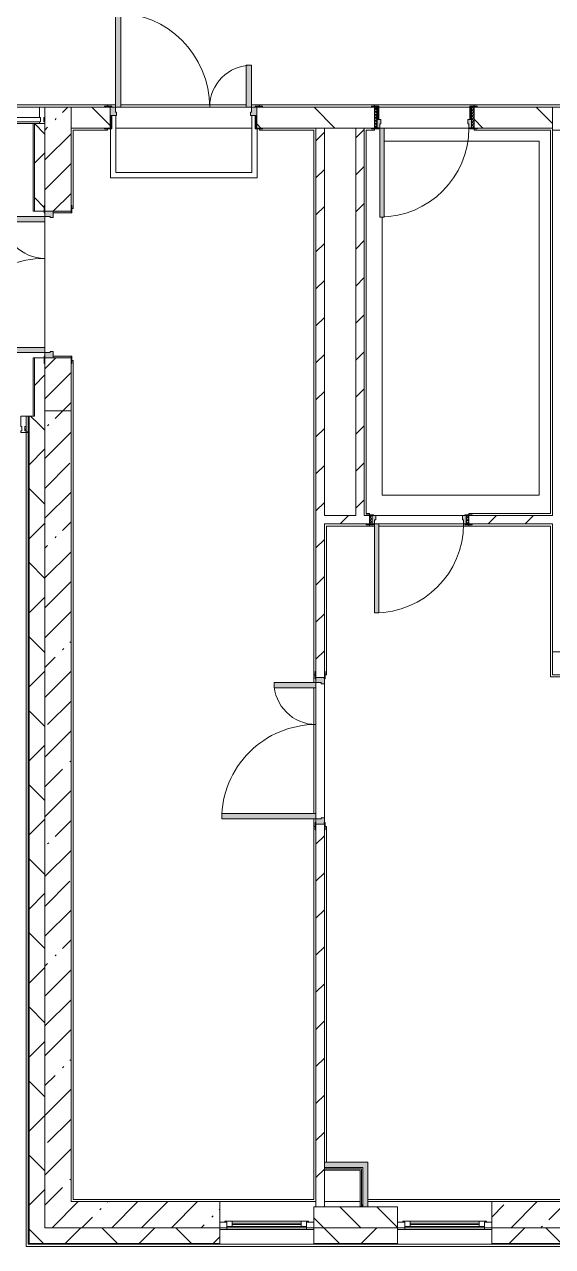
# Model space of a CAD drawing. Header units: millimetres. Extents: x -4185 to 186529, y -8553 to 29097.
# Drawn here: x 148684 to 153729, y -280 to 11389 of the extents above; entities that cross this region are included whole.
import ezdxf

# ---------------------------------------------------------------- set-up
doc = ezdxf.new("R2010")
doc.units = ezdxf.units.MM
for name, color, linetype, lineweight in [('A-DETL-1', 7, 'Continuous', 5), ('A-GLAZ-2', 7, 'Continuous', 5), ('A-GLAZ-CURT-2', 7, 'Continuous', 5), ('A-GLAZ-CWMG-2', 7, 'Continuous', 5), ('A-WALL', 7, 'Continuous', 9), ('A-WALL-2', 7, 'Continuous', 5), ('I-WALL-3', 7, 'Continuous', 5), ('S-COLS-2', 7, 'Continuous', 5)]:
    doc.layers.add(name, color=color, linetype=linetype, lineweight=lineweight)
for name, color, linetype, lineweight, true_color in [('A-DOOR-3', 7, 'Continuous', 5, 0xaaaaaa), ('A-DOOR-4', 7, 'Continuous', 5, 0xe2e2e2), ('A-DOOR-FRAM-2', 7, 'Continuous', 5, 0xe2e2e2), ('A-DOOR-FRAM-3', 7, 'Continuous', 5, 0xaaaaaa), ('A-FLOR-1', 7, 'Continuous', 5, 0xaaaaaa), ('I-WALL-2', 7, 'Continuous', 9, 0xe7e7e7)]:
    doc.layers.add(name, color=color, linetype=linetype, lineweight=lineweight, true_color=true_color)
pattern_1 = [(45, (59518.68, 0), (-176.7767, 176.7767), [])]
pattern_2 = [(45, (59518.7, 0), (-353.5534, 353.5534), []), (135, (59518.7, 0), (-353.5534, -353.5534), [])]
pattern_3 = [(45, (59518.7, 0), (-285.1231, 285.1231), []), (45, (59803.8, 0), (-285.1231, 285.1231), [504.031, -100.806, 16.764, -84.042])]
pattern_4 = [(45, (59518.7, 0), (-530.33, 530.33), []), (135, (59518.7, 0), (-530.33, -530.33), [])]

# ---------------------------------------------------------------- blocks, each defined once
blk = doc.blocks.new('110_Дверь_СКБ_1Ст_Внутренняя1 - Д-8 950x2100h_охрана-31784688-1_10_1_птичка')
at = {"layer": 'A-DOOR-3'}
h = blk.add_hatch(dxfattribs=at)
h.set_pattern_fill('FP_112', color=256, style=0, pattern_type=2)
h.set_pattern_definition([(135, (1826.41, 164.685), (-14.14214, -14.14214), []), (225, (1826.41, 164.685), (14.14214, -14.14214), [])])
h.paths.add_polyline_path([(487.5, 100), (462.5, 100), (462.5, -100), (487.5, -100)])
at = {"layer": 'A-DOOR-4'}
h = blk.add_hatch(color=256, dxfattribs=at)
h.paths.add_polyline_path([(-437.5, 100), (-437.5, 20), (-402.5, 20), (-402.5, 60), (-412.5, 60), (-412.5, 100), (-422.5, 100)])
h.paths.add_polyline_path([(462.5, 100), (437.5, 100), (437.5, 60), (427.5, 60), (427.5, 20), (462.5, 20)])
at = {"layer": 'A-DOOR-FRAM-2'}
for points in [[(397.5, 950), (397.5, 100), (437.5, 100), (437.5, 950)], [(-442.5, 108), (-492.5, 108), (-492.5, 100), (-422.5, 100), (-422.5, 108), (-437.5, 108)], [(-437.5, 20), (-437.5, -100), (-422.5, -100), (-422.5, 20)], [(467.5, 108), (447.5, 108), (447.5, 100), (517.5, 100), (517.5, 108), (487.5, 108)], [(447.5, 20), (447.5, -100), (462.5, -100), (462.5, 20)], [(-462.5, -100), (-492.5, -100), (-492.5, -108), (-422.5, -108), (-422.5, -100), (-437.5, -100)], [(487.5, -100), (447.5, -100), (447.5, -108), (517.5, -108), (517.5, -100)]]:
    blk.add_hatch(color=256, dxfattribs=at).paths.add_polyline_path(points)
at = {"layer": 'A-DOOR-FRAM-3'}
h = blk.add_hatch(dxfattribs=at)
h.set_pattern_fill('FP_113', color=256, style=0, pattern_type=2)
h.set_pattern_definition([(45, (-296.384, 164.685), (-14.1421, 14.1421), []), (135, (-296.384, 164.685), (-14.1421, -14.1421), [])])
h.paths.add_polyline_path([(-458.5, 100), (-462.5, 100), (-462.5, -100), (-437.5, -100), (-437.5, 100)])
at = {"layer": 'A-DOOR-3'}
for p, q in [((437.5, 950), (397.5, 950)), ((397.5, 950), (397.5, 100)), ((437.5, 100), (437.5, 950)), ((397.5, 100), (437.5, 100))]:
    blk.add_line(p, q, dxfattribs=at)
blk.add_arc((437.5, 100), 850, 90, 180, dxfattribs=at)
at = {"layer": 'A-DOOR-FRAM-3'}
for p, q in [((-422.5, 108), (-492.5, 108)), ((-492.5, 108), (-492.5, 100)), ((-492.5, 100), (-422.5, 100)), ((-437.5, 100), (-462.5, 100)), ((-462.5, 100), (-462.5, -100)), ((-412.5, 100), (-437.5, 100)), ((-437.5, 100), (-437.5, 20)), ((-437.5, -100), (-437.5, 100)), ((-422.5, 100), (-437.5, 100)), ((-437.5, 100), (-437.5, 99)), ((-437.5, 99), (-422.5, 99)), ((-437.5, 20), (-402.5, 20)), ((-422.5, 20), (-437.5, 20)), ((-437.5, 20), (-437.5, -100)), ((-422.5, 100), (-422.5, 108)), ((-422.5, 99), (-422.5, 100)), ((-422.5, -100), (-422.5, 20)), ((-412.5, 60), (-412.5, 100)), ((-402.5, 60), (-412.5, 60)), ((-402.5, 20), (-402.5, 60)), ((437.5, 60), (427.5, 60)), ((427.5, 60), (427.5, 20)), ((427.5, 20), (462.5, 20)), ((437.5, 100), (437.5, 60)), ((462.5, 100), (437.5, 100)), ((517.5, 108), (447.5, 108)), ((447.5, 108), (447.5, 100)), ((462.5, 100), (447.5, 100)), ((447.5, 100), (447.5, 99)), ((447.5, 100), (517.5, 100)), ((447.5, 99), (462.5, 99)), ((462.5, 20), (447.5, 20)), ((447.5, 20), (447.5, -100)), ((462.5, 20), (462.5, 100)), ((487.5, 100), (462.5, 100)), ((462.5, 100), (462.5, -100)), ((462.5, 99), (462.5, 100)), ((462.5, -100), (462.5, 20)), ((487.5, -100), (487.5, 100)), ((517.5, 100), (517.5, 108)), ((-422.5, -100), (-492.5, -100)), ((-492.5, -100), (-492.5, -108)), ((-492.5, -108), (-422.5, -108)), ((-462.5, -100), (-437.5, -100)), ((-437.5, -100), (-422.5, -100)), ((-422.5, -108), (-422.5, -100)), ((447.5, -100), (462.5, -100)), ((517.5, -100), (447.5, -100)), ((447.5, -100), (447.5, -108)), ((447.5, -108), (517.5, -108)), ((462.5, -100), (487.5, -100)), ((517.5, -108), (517.5, -100))]:
    blk.add_line(p, q, dxfattribs=at)
blk = doc.blocks.new('110_Дверь_СКБ_1Ст_Внутренняя1 - Д-8 950x2100h_охрана-32224770-1_10_1_птичка')
at = {"layer": 'A-DOOR-3'}
h = blk.add_hatch(dxfattribs=at)
h.set_pattern_fill('FP_114', color=256, style=0, pattern_type=2)
h.set_pattern_definition([(135, (1826.41, 104.685), (-14.14214, -14.14214), []), (225, (1826.41, 104.685), (14.14214, -14.14214), [])])
h.paths.add_polyline_path([(487, 40), (462, 40), (462, -40), (487, -40), (487, 40)])
at = {"layer": 'A-DOOR-4'}
h = blk.add_hatch(color=256, dxfattribs=at)
h.paths.add_polyline_path([(437, 40), (437, 0), (427, 0), (427, -40), (462, -40), (462, 40)])
h.paths.add_polyline_path([(-438, 40), (-438, -40), (-403, -40), (-403, 0), (-413, 0), (-413, 40), (-423, 40)])
at = {"layer": 'A-DOOR-FRAM-2'}
for points in [[(437, 890), (397, 890), (397, 40), (437, 40), (437, 550)], [(-423, 48), (-493, 48), (-493, 40), (-423, 44)], [(462, 48), (447, 48), (447, 40), (517, 40), (517, 48), (467, 48)], [(-463, -40), (-493, -40), (-493, -48), (-423, -48), (-423, -40), (-438, -40)], [(462, -40), (447, -40), (447, -48), (517, -48), (517, -40), (487, -40)]]:
    blk.add_hatch(color=256, dxfattribs=at).paths.add_polyline_path(points)
at = {"layer": 'A-DOOR-FRAM-3'}
h = blk.add_hatch(dxfattribs=at)
h.set_pattern_fill('FP_115', color=256, style=0, pattern_type=2)
h.set_pattern_definition([(45, (-296.384, 104.685), (-14.1421, 14.1421), []), (135, (-296.384, 104.685), (-14.1421, -14.1421), [])])
h.paths.add_polyline_path([(-463, 40), (-463, -40), (-438, -40), (-438, 40)])
at = {"layer": 'A-DOOR-3'}
for p, q in [((437, 890), (397, 890)), ((397, 890), (397, 40)), ((437, 40), (437, 890)), ((397, 40), (437, 40))]:
    blk.add_line(p, q, dxfattribs=at)
blk.add_arc((437, 40), 850, 90, 180, dxfattribs=at)
at = {"layer": 'A-DOOR-FRAM-3'}
for p, q in [((-423, 48), (-493, 48)), ((-493, 48), (-493, 40)), ((-493, 40), (-423, 40)), ((-438, 40), (-463, 40)), ((-463, 40), (-463, -40)), ((-413, 40), (-438, 40)), ((-438, 40), (-438, -40)), ((-438, -40), (-438, 40)), ((-423, 40), (-438, 40)), ((-438, 40), (-438, 39)), ((-438, 39), (-423, 39)), ((-423, 40), (-423, 48)), ((-423, 39), (-423, 40)), ((-413, 0), (-413, 40)), ((-403, 0), (-413, 0)), ((-403, -40), (-403, 0)), ((437, 0), (427, 0)), ((427, 0), (427, -40)), ((437, 40), (437, 0)), ((462, 40), (437, 40)), ((517, 48), (447, 48)), ((447, 48), (447, 40)), ((462, 40), (447, 40)), ((447, 40), (447, 39)), ((447, 40), (517, 40)), ((447, 39), (462, 39)), ((462, -40), (462, 40)), ((487, 40), (462, 40)), ((462, 40), (462, -40)), ((462, 39), (462, 40)), ((487, -40), (487, 40)), ((517, 40), (517, 48)), ((-423, -40), (-493, -40)), ((-493, -40), (-493, -48)), ((-493, -48), (-423, -48)), ((-463, -40), (-438, -40)), ((-423, -39), (-438, -39)), ((-438, -39), (-438, -40)), ((-438, -40), (-403, -40)), ((-438, -40), (-423, -40)), ((-423, -40), (-423, -39)), ((-423, -48), (-423, -40)), ((427, -40), (462, -40)), ((462, -39), (447, -39)), ((447, -39), (447, -40)), ((447, -40), (462, -40)), ((517, -40), (447, -40)), ((447, -40), (447, -48)), ((447, -48), (517, -48)), ((462, -40), (462, -39)), ((462, -40), (487, -40)), ((517, -48), (517, -40))]:
    blk.add_line(p, q, dxfattribs=at)
blk = doc.blocks.new('110_Дверь_СКБ_2Ст - Д-5_п_ Из игровой в коридор-32215844-1_10_1_птичка')
at = {"layer": 'A-DOOR-4'}
for points in [[(-638, 940), (-638, 40), (-588, 40), (-588, 940)], [(612, 58), (612, 40), (662, 43), (662, 440), (612, 440), (612, 60)]]:
    blk.add_hatch(color=256, dxfattribs=at).paths.add_polyline_path(points)
h = blk.add_hatch(color=256, dxfattribs=at)
h.paths.add_polyline_path([(-688, 40), (-688, -40), (-628, -40), (-628, -10), (-638, -10), (-638, 40)])
h.paths.add_polyline_path([(652, -40), (712, -40), (712, 40), (662, 40), (662, -10), (652, -10), (652, -26)])
at = {"layer": 'A-DOOR-FRAM-2'}
for points in [[(-742, 40), (-672, 40), (-672, 48), (-742, 48)], [(698, 48), (698, 40), (768, 40), (768, 48), (712, 48)], [(-742, -48), (-672, -48), (-672, -40), (-742, -40)], [(698, -48), (698, -48), (768, -48), (768, -40), (698, -40)]]:
    blk.add_hatch(color=256, dxfattribs=at).paths.add_polyline_path(points)
at = {"layer": 'A-DOOR-3'}
for p, q in [((-638, 940), (-638, 40)), ((-588, 940), (-638, 940)), ((-588, 40), (-588, 940)), ((662, 440), (612, 440)), ((612, 440), (612, 40)), ((662, 40), (662, 440)), ((-638, 40), (-588, 40)), ((612, 40), (662, 40))]:
    blk.add_line(p, q, dxfattribs=at)
for centre, radius, start, end in [((-638, 40), 900, 0, 90), ((662, 40), 400, 90, 180)]:
    blk.add_arc(centre, radius, start, end, dxfattribs=at)
at = {"layer": 'A-DOOR-FRAM-3'}
for p, q in [((-672, 48), (-742, 48)), ((-742, 48), (-742, 40)), ((-742, 40), (-672, 40)), ((-638, 40), (-688, 40)), ((-688, 40), (-688, -40)), ((-672, 40), (-672, 48)), ((-638, -10), (-638, 40)), ((662, 40), (662, -10)), ((712, 40), (662, 40)), ((768, 48), (698, 48)), ((698, 48), (698, 40)), ((698, 40), (768, 40)), ((712, -40), (712, 40)), ((768, 40), (768, 48)), ((-672, -40), (-742, -40)), ((-742, -40), (-742, -48)), ((-742, -48), (-672, -48)), ((-688, -40), (-628, -40)), ((-672, -39), (-688, -39)), ((-688, -39), (-688, -40)), ((-688, -40), (-672, -40)), ((-672, -40), (-672, -39)), ((-672, -48), (-672, -40)), ((-628, -10), (-638, -10)), ((-628, -40), (-628, -10)), ((662, -10), (652, -10)), ((652, -10), (652, -40)), ((652, -40), (712, -40)), ((712, -39), (698, -39)), ((698, -39), (698, -40)), ((698, -40), (712, -40)), ((768, -40), (698, -40)), ((698, -40), (698, -48)), ((698, -48), (768, -48)), ((712, -40), (712, -39)), ((768, -48), (768, -40))]:
    blk.add_line(p, q, dxfattribs=at)
blk = doc.blocks.new('120_Окно_СКБ_1Ст - 120_Окно_СКБ_1Ст 900х2500_h_ с форточкой-22876038-1_10_1_птичка')
at = {"layer": 'A-GLAZ-2'}
for p, q in [((-450, -127), (-450, -57)), ((-450, -57), (-380, -57)), ((450, -57), (-450, -57)), ((-380, -57), (-380, -127)), ((380, -87), (-380, -87)), ((-380, -87), (-380, -127)), ((-330, -137), (-330, -87)), ((-330, -107), (330, -107)), ((330, -137), (330, -87)), ((380, -127), (380, -57)), ((380, -57), (450, -57)), ((380, -127), (380, -87)), ((450, -57), (450, -127)), ((-380, -127), (-450, -127)), ((-450, -127), (-400, -127)), ((-380, -127), (-400, -127)), ((-400, -127), (-400, -137)), ((-400, -137), (400, -137)), ((400, -137), (-400, -137)), ((330, -117), (-330, -117)), ((450, -127), (380, -127)), ((400, -127), (380, -127)), ((400, -127), (450, -127)), ((400, -137), (400, -127))]:
    blk.add_line(p, q, dxfattribs=at)
blk = doc.blocks.new('120_Окно_СКБ_1Ст - 120_Окно_СКБ_1Ст 900х2500_h_ с форточкой-V190-1_10_1_птичка')
at = {"layer": 'A-GLAZ-2'}
for p, q in [((-450, -127), (-450, -57)), ((-450, -57), (-380, -57)), ((450, -57), (-450, -57)), ((-380, -57), (-380, -127)), ((380, -87), (-380, -87)), ((-380, -87), (-380, -127)), ((-330, -137), (-330, -87)), ((-330, -107), (330, -107)), ((330, -137), (330, -87)), ((380, -127), (380, -57)), ((380, -57), (450, -57)), ((380, -127), (380, -87)), ((450, -57), (450, -127)), ((-380, -127), (-450, -127)), ((-450, -127), (-400, -127)), ((-380, -127), (-400, -127)), ((-400, -127), (-400, -137)), ((-400, -137), (400, -137)), ((400, -137), (-400, -137)), ((330, -117), (-330, -117)), ((450, -127), (380, -127)), ((400, -127), (380, -127)), ((400, -127), (450, -127)), ((400, -137), (400, -127))]:
    blk.add_line(p, q, dxfattribs=at)
blk = doc.blocks.new('110_Дверь_СКБ_2Ст - Д-2а_п_ Из коридора на лестницу-32215424-1_10_1_птичка')
at = {"layer": 'A-DOOR-4'}
for points in [[(-638, 229), (-638, 125), (-588, 125), (-588, 1025), (-638, 1025), (-638, 235)], [(612, 125), (662, 131), (662, 525), (612, 525), (612, 134)], [(698, -125), (712, -125), (712, 45), (698, 45), (698, -50)]]:
    blk.add_hatch(color=256, dxfattribs=at).paths.add_polyline_path(points)
h = blk.add_hatch(color=256, dxfattribs=at)
h.paths.add_polyline_path([(-688, 45), (-628, 45), (-628, 75), (-638, 75), (-638, 125), (-688, 120)])
h.paths.add_polyline_path([(652, 57), (658, 45), (712, 45), (712, 125), (662, 125), (662, 75), (652, 75), (652, 65)])
at = {"layer": 'A-DOOR-FRAM-2'}
for points in [[(-742, 125), (-672, 125), (-672, 133), (-742, 133)], [(698, 133), (698, 125), (768, 125), (768, 133), (712, 133)], [(-688, -125), (-672, -125), (-672, 45), (-688, 45)], [(-742, -133), (-672, -133), (-672, -125), (-742, -125)], [(698, -133), (768, -133), (768, -125), (698, -125)]]:
    blk.add_hatch(color=256, dxfattribs=at).paths.add_polyline_path(points)
at = {"layer": 'A-DOOR-3'}
for p, q in [((-638, 1025), (-638, 125)), ((-588, 1025), (-638, 1025)), ((-588, 125), (-588, 1025)), ((662, 525), (612, 525)), ((612, 525), (612, 125)), ((662, 125), (662, 525)), ((-638, 125), (-588, 125)), ((612, 125), (662, 125))]:
    blk.add_line(p, q, dxfattribs=at)
for centre, radius, start, end in [((-638, 125), 900, 0, 90), ((662, 125), 400, 90, 180)]:
    blk.add_arc(centre, radius, start, end, dxfattribs=at)
at = {"layer": 'A-DOOR-FRAM-3'}
for p, q in [((-672, 133), (-742, 133)), ((-742, 133), (-742, 125)), ((-742, 125), (-672, 125)), ((-638, 125), (-688, 125)), ((-688, 125), (-688, 45)), ((-672, 125), (-672, 133)), ((-638, 75), (-638, 125)), ((662, 125), (662, 75)), ((712, 125), (662, 125)), ((768, 133), (698, 133)), ((698, 133), (698, 125)), ((698, 125), (768, 125)), ((712, 45), (712, 125)), ((768, 125), (768, 133)), ((-688, 45), (-628, 45)), ((-672, 45), (-688, 45)), ((-688, 45), (-688, -125)), ((-672, -125), (-672, 45)), ((-628, 75), (-638, 75)), ((-628, 45), (-628, 75)), ((662, 75), (652, 75)), ((652, 75), (652, 45)), ((652, 45), (712, 45)), ((712, 45), (698, 45)), ((698, 45), (698, -125)), ((712, -125), (712, 45)), ((-672, -125), (-742, -125)), ((-742, -125), (-742, -133)), ((-742, -133), (-672, -133)), ((-688, -125), (-672, -125)), ((-672, -133), (-672, -125)), ((698, -125), (712, -125)), ((768, -125), (698, -125)), ((698, -125), (698, -133)), ((698, -133), (768, -133)), ((768, -133), (768, -125))]:
    blk.add_line(p, q, dxfattribs=at)
blk = doc.blocks.new('Прямоугольный импост - Импост структурный с накладкой - 160мм-22875586-1_10_1_птичка')
at = {"layer": 'A-GLAZ-CWMG-2'}
for p, q in [((-50, 0), (-50, 17)), ((-50, 17), (0, 17)), ((-40, 0), (-50, 0)), ((-40, -40), (-40, 0)), ((0, 0), (-10, 0)), ((-10, 0), (-10, -40)), ((0, 17), (0, 0)), ((-50, -140), (-50, -40)), ((-50, -40), (-40, -40)), ((-10, -40), (0, -40)), ((0, -40), (0, -140)), ((0, -140), (-50, -140))]:
    blk.add_line(p, q, dxfattribs=at)
blk = doc.blocks.new('Прямоугольный импост - Импост структурный с накладкой - 160мм Темный-V192-1_10_1_птичка')
at = {"layer": 'A-GLAZ-CWMG-2'}
for p, q in [((-50, 0), (-50, 17)), ((-50, 17), (0, 17)), ((-40, 0), (-50, 0)), ((-40, -40), (-40, 0)), ((0, 0), (-10, 0)), ((-10, 0), (-10, -40)), ((0, 17), (0, 0)), ((-50, -140), (-50, -40)), ((-50, -40), (-40, -40)), ((-10, -40), (0, -40)), ((0, -40), (0, -140)), ((0, -140), (-50, -140))]:
    blk.add_line(p, q, dxfattribs=at)
blk = doc.blocks.new('Системная панель - Стекло - 40мм-32474674-1_10_1_птичка')
at = {"layer": 'A-GLAZ-CURT-2'}
h = blk.add_hatch(dxfattribs=at)
h.set_pattern_fill('FP_153', color=256, style=0, pattern_type=2)
h.set_pattern_definition([(45, (-88935, -9960), (-1414.214, 1414.214), [1000, -3000]), (45, (-89935, -10460), (-1414.214, 1414.214), [3000, -1000]), (45, (-87935, -10960), (-1414.214, 1414.214), [1000, -3000])])
h.paths.add_polyline_path([(885, 0), (885, 40), (-885, 40), (-885, 0), (875, 0)])
for p, q in [((885, 40), (-885, 40)), ((-885, 40), (-885, 0)), ((-885, 0), (885, 0)), ((885, 0), (885, 40))]:
    blk.add_line(p, q, dxfattribs=at)
blk = doc.blocks.new('Прямоугольный импост - Импост структурный с накладкой - 160мм Темный-32475581-1_10_1_птичка')
at = {"layer": 'A-GLAZ-CWMG-2'}
for p, q in [((89310, 10600), (87560, 10600)), ((89250, 10443), (87560, 10443))]:
    blk.add_line(p, q, dxfattribs=at)
blk = doc.blocks.new('110_Дверь_СКБ_2Ст - Д-2а_п_ Из коридора на лестницу-32215207-1_10_1_птичка')
at = {"layer": 'A-DOOR-4'}
for points in [[(-588, 100), (-588, 1000), (-638, 1000), (-637, 100), (-592, 100)], [(662, 100), (662, 500), (612, 500), (612, 100)], [(712, -100), (712, 20), (698, 20), (698, -100), (704, -100)]]:
    blk.add_hatch(color=256, dxfattribs=at).paths.add_polyline_path(points)
h = blk.add_hatch(color=256, dxfattribs=at)
h.paths.add_polyline_path([(-684, 20), (-628, 20), (-628, 50), (-638, 50), (-638, 100), (-688, 100), (-685, 20)])
h.paths.add_polyline_path([(662, 20), (712, 20), (712, 100), (662, 100), (662, 50), (652, 50), (652, 20)])
at = {"layer": 'A-DOOR-FRAM-2'}
for points in [[(-672, 100), (-672, 108), (-742, 108), (-742, 100), (-688, 100)], [(-685, -100), (-672, -100), (-672, 20), (-688, 20), (-688, -100)], [(712, 100), (768, 100), (768, 108), (698, 108), (698, 100)], [(-712, -108), (-672, -108), (-673, -100), (-742, -100), (-742, -108)], [(712, -108), (768, -107), (768, -100), (698, -100), (703, -108)]]:
    blk.add_hatch(color=256, dxfattribs=at).paths.add_polyline_path(points)
at = {"layer": 'A-DOOR-3'}
for p, q in [((-638, 1000), (-638, 100)), ((-588, 1000), (-638, 1000)), ((-588, 100), (-588, 1000)), ((662, 500), (612, 500)), ((612, 500), (612, 100)), ((662, 100), (662, 500)), ((-638, 100), (-588, 100)), ((612, 100), (662, 100))]:
    blk.add_line(p, q, dxfattribs=at)
for centre, radius, start, end in [((-638, 100), 900, 0, 90), ((662, 100), 400, 90, 180)]:
    blk.add_arc(centre, radius, start, end, dxfattribs=at)
at = {"layer": 'A-DOOR-FRAM-3'}
for p, q in [((-672, 108), (-742, 108)), ((-742, 108), (-742, 100)), ((-742, 100), (-672, 100)), ((-638, 100), (-688, 100)), ((-688, 100), (-688, 20)), ((-688, 20), (-628, 20)), ((-672, 20), (-688, 20)), ((-688, 20), (-688, -100)), ((-672, 100), (-672, 108)), ((-672, -100), (-672, 20)), ((-638, 50), (-638, 100)), ((-628, 50), (-638, 50)), ((-628, 20), (-628, 50)), ((662, 50), (652, 50)), ((652, 50), (652, 20)), ((652, 20), (712, 20)), ((662, 100), (662, 50)), ((712, 100), (662, 100)), ((768, 108), (698, 108)), ((698, 108), (698, 100)), ((698, 100), (768, 100)), ((712, 20), (698, 20)), ((698, 20), (698, -100)), ((712, 20), (712, 100)), ((712, -100), (712, 20)), ((768, 100), (768, 108)), ((-672, -100), (-742, -100)), ((-742, -100), (-742, -108)), ((-742, -108), (-672, -108)), ((-688, -100), (-672, -100)), ((-672, -108), (-672, -100)), ((698, -100), (712, -100)), ((768, -100), (698, -100)), ((698, -100), (698, -108)), ((698, -108), (768, -108)), ((768, -108), (768, -100))]:
    blk.add_line(p, q, dxfattribs=at)
blk = doc.blocks.new('BSC_Колонна _Прямоугольная - 250х900-V200-1_10_1_птичка')
at = {"layer": 'S-COLS-2'}
h = blk.add_hatch(dxfattribs=at)
h.set_pattern_fill('FP_156', color=256, style=0, pattern_type=2)
h.set_pattern_definition([(45, (-94080, -25), (-285.1231, 285.1231), []), (45, (-93794.88, -25), (-285.1231, 285.1231), [504.031, -100.806, 16.764, -84.042])])
h.paths.add_polyline_path([(-327, -125), (450, -125), (450, 125), (-450, 125), (-450, -125)])
for p, q in [((450, 125), (-450, 125)), ((-450, 125), (-450, -125)), ((450, -125), (450, 125)), ((-450, -125), (450, -125))]:
    blk.add_line(p, q, dxfattribs=at)

msp = doc.modelspace()

# ---------------------------------------------------------------- hatches: boundary and pattern name
at = {"layer": 'A-WALL-2'}
h = msp.add_hatch(dxfattribs=at)
h.set_pattern_fill('FP_109', color=256, style=0, pattern_type=2)
h.set_pattern_definition(pattern_2)
h.paths.add_polyline_path([(144328.7, 7500), (144518.7, 7500), (144518.7, 7520), (144488.7, 7520), (144488.7, 7650), (144226.7, 7650), (144226.7, 7500), (144318.7, 7500)])
h.paths.add_polyline_path([(148698.7, 7500), (148720.7, 7500), (148720.7, 7650), (148698.7, 7650), (148698.7, 7520)])
h = msp.add_hatch(dxfattribs=at)
h.set_pattern_fill('FP_109', color=256, style=0, pattern_type=2)
h.set_pattern_definition(pattern_2)
h.paths.add_polyline_path([(148768.7, -100), (148878.7, -100), (148878.7, 7500), (148778.7, 7500), (148778.1, 7650), (148728.7, 7650), (148728.7, -100)])
h = msp.add_hatch(dxfattribs=at)
h.set_pattern_fill('FP_91', color=256, style=0, pattern_type=2)
h.set_pattern_definition([(135, (59518.68, 0), (-176.7767, -176.7767), [])])
h.paths.add_polyline_path([(183248.7, -100), (183248.7, 100), (183048.7, 100), (183048.7, -100)])
h.paths.add_polyline_path([(151448.7, -100), (152248.7, -100), (152248.7, 100), (151448.7, 100), (151448.7, -68.4)])
h.paths.add_polyline_path([(154298.7, -100), (154298.7, 100), (154048.7, 100), (154048.7, -100)])
h.paths.add_polyline_path([(156623.7, -100), (157623.7, -100), (157623.7, 100), (156623.7, 100), (156623.7, 70.9)])
h.paths.add_polyline_path([(160348.7, -100), (161248.7, -100), (161248.7, 100), (160348.7, 100), (160348.7, 82.2)])
h.paths.add_polyline_path([(162398.7, -100), (162398.7, 100), (162148.7, 100), (162148.7, -100)])
h.paths.add_polyline_path([(164698.7, -100), (165748.7, -100), (165748.7, 100), (164698.7, 100), (164698.7, -27.9)])
h.paths.add_polyline_path([(180648.7, -100), (180748.7, -100), (180748.7, 100), (180648.7, 100), (180648.7, -11)])
h.paths.add_polyline_path([(168998.7, -100), (169348.7, -100), (169348.7, 100), (168998.7, 100), (168998.7, -65)])
h.paths.add_polyline_path([(178848.7, -100), (178848.7, 100), (178348.7, 100), (178348.7, -100), (178367.7, -100)])
h.paths.add_polyline_path([(171148.7, -100), (171148.7, 100), (170248.7, 100), (170248.7, -100)])
h.paths.add_polyline_path([(173198.7, -100), (173198.7, 100), (172948.7, 100), (172948.7, -100)])
h.paths.add_polyline_path([(176508.8, -100), (176548.7, -100), (176548.7, 100), (175498.7, 100), (175498.7, -100), (175579.3, -100)])
h = msp.add_hatch(dxfattribs=at)
h.set_pattern_fill('FP_109', color=256, style=0, pattern_type=2)
h.set_pattern_definition(pattern_2)
h.paths.add_polyline_path([(183248.7, -250), (184598.7, -250), (184598.7, -100), (183048.7, -100), (183048.7, -250)])
h.paths.add_polyline_path([(180226.7, -250), (180748.7, -250), (180748.7, -100), (179748.7, -100), (179748.7, -250)])
h.paths.add_polyline_path([(148728.7, -250), (150548.7, -250), (150548.7, -100), (148728.7, -100)])
h.paths.add_polyline_path([(166868.7, -250), (167548.7, -250), (167548.7, -100), (166648.7, -100), (166648.7, -250), (166748.7, -250)])
h.paths.add_polyline_path([(171148.7, -250), (171148.7, -100), (170248.7, -100), (170248.7, -250)])
h.paths.add_polyline_path([(172048.7, -250), (173198.7, -250), (173198.7, -100), (172048.7, -100), (172048.7, -210)])
h.paths.add_polyline_path([(175498.7, -250), (176548.7, -250), (176548.7, -100), (175498.7, -100), (175498.7, -210)])
h.paths.add_polyline_path([(169073, -250), (169348.7, -250), (169348.7, -100), (168998.7, -100), (168998.7, -250)])
h.paths.add_polyline_path([(177448.7, -250), (178848.7, -250), (178848.7, -100), (177448.7, -100), (177448.7, -210)])
h.paths.add_polyline_path([(154298.7, -250), (154298.7, -100), (153148.7, -100), (153148.7, -250), (153271.9, -250)])
h.paths.add_polyline_path([(165355.1, -250), (165748.7, -250), (165748.7, -100), (164698.7, -100), (164698.7, -250)])
h.paths.add_polyline_path([(156598.7, -250), (157648.7, -250), (157648.7, -100), (156598.7, -100), (156598.7, -210)])
h.paths.add_polyline_path([(161637.2, -250), (162398.7, -250), (162398.7, -100), (160348.7, -100), (160348.7, -250), (160707.7, -250)])
h.paths.add_polyline_path([(158548.7, -250), (159448.7, -250), (159448.7, -100), (158548.7, -100), (158548.7, -210)])
h.paths.add_polyline_path([(151448.7, -250), (152248.7, -250), (152248.7, -100), (151448.7, -100), (151448.7, -210)])
at = {"layer": 'I-WALL-2'}
for points in [[(151963.7, 475), (151964.7, 475), (151963.2, 525), (151548.7, 521), (151548.7, 475), (151914.7, 475)], [(151964.7, 100), (151963.7, 475), (151914.7, 475), (151914.7, 100)]]:
    msp.add_hatch(color=256, dxfattribs=at).paths.add_polyline_path(points)
at = {"layer": 'I-WALL-3'}
h = msp.add_hatch(dxfattribs=at)
h.set_pattern_fill('FP_90', color=256, style=0, pattern_type=2)
h.set_pattern_definition(pattern_3)
h.paths.add_polyline_path([(148878.7, 7700), (149128.7, 7700), (149128.7, 8206.1), (148878.7, 8206.1), (148878.7, 8119.5)])
h.paths.add_polyline_path([(148884.8, 9606.1), (149128.7, 9606.1), (149128.7, 10600), (148878.7, 10600), (148878.7, 9606.1)])
h = msp.add_hatch(dxfattribs=at)
h.set_pattern_fill('FP_108', color=256, style=0, pattern_type=2)
h.set_pattern_definition([(135, (59518.7, 0), (-353.5534, -353.5534), [])])
h.paths.add_polyline_path([(166628.7, 10400), (166648.7, 10400), (166648.7, 10600), (164613.7, 10600), (164613.7, 10400), (166284.6, 10400)])
h.paths.add_polyline_path([(161148.7, 10400), (163163.7, 10400), (163163.7, 10600), (161128.7, 10600), (161128.7, 10400)])
h.paths.add_polyline_path([(150976.2, 10400), (152028.7, 10400), (152028.7, 10600), (150903.7, 10600), (150903.7, 10400), (150958.7, 10400)])
h.paths.add_polyline_path([(149478.7, 10400), (149503.7, 10400), (149503.7, 10600), (149128.7, 10600), (149128.7, 10400), (149448.7, 10400)])
h.paths.add_polyline_path([(153271.9, 10400), (153728.7, 10400), (153728.7, 10600), (152978.7, 10600), (152978.7, 10400), (153008.7, 10400)])
h = msp.add_hatch(dxfattribs=at)
h.set_pattern_fill('FP_109', color=256, style=0, pattern_type=2)
h.set_pattern_definition(pattern_2)
h.paths.add_polyline_path([(148787.8, 7500), (148878.7, 7500), (148878.7, 8151.1), (148870.7, 8151.1), (148870.7, 8206.1), (148778.7, 8206.1), (148778.7, 7500)])
h.paths.add_polyline_path([(148870.7, 9606.1), (148872.1, 9661.1), (148878.7, 9661.1), (148878.7, 10443), (148778.7, 10443), (148778.7, 9606.1)])
h = msp.add_hatch(dxfattribs=at)
h.set_pattern_fill('FP_107', color=256, style=0, pattern_type=2)
h.set_pattern_definition(pattern_1)
h.paths.add_polyline_path([(151468.7, 100), (151548.7, 100), (151548.7, 3755), (151468.7, 3755), (151468.7, 130)])
h.paths.add_polyline_path([(151548.7, 5155), (151548.7, 10400), (151468.7, 10400), (151468.7, 5155), (151518.7, 5155)])
h = msp.add_hatch(dxfattribs=at)
h.set_pattern_fill('FP_107', color=256, style=0, pattern_type=2)
h.set_pattern_definition(pattern_1)
h.paths.add_polyline_path([(151928.7, 6700), (151928.7, 10400), (151848.7, 10400), (151848.7, 6700)])
h = msp.add_hatch(dxfattribs=at)
h.set_pattern_fill('FP_90', color=256, style=0, pattern_type=2)
h.set_pattern_definition(pattern_3)
h.paths.add_polyline_path([(149128.7, 150), (149128.7, 7700), (148878.7, 7700), (148878.7, 150), (149003.4, 150)])
h = msp.add_hatch(dxfattribs=at)
h.set_pattern_fill('FP_107', color=256, style=0, pattern_type=2)
h.set_pattern_definition(pattern_1)
h.paths.add_polyline_path([(151948.7, 6620), (151978.7, 6620), (151978.7, 6700), (151548.7, 6700), (151548.7, 6620), (151928.7, 6620)])
h.paths.add_polyline_path([(153708.7, 6620), (153728.7, 6620), (153728.7, 6700), (152928.7, 6700), (152928.7, 6620), (153271.9, 6620)])
h = msp.add_hatch(dxfattribs=at)
h.set_pattern_fill('FP_201', color=256, style=0, pattern_type=2)
h.set_pattern_definition(pattern_4)
h.paths.add_polyline_path([(151889.7, 100), (151902.2, 100), (151902.2, 450), (151889.7, 450), (151889.7, 137.6)])
h = msp.add_hatch(dxfattribs=at)
h.set_pattern_fill('FP_201', color=256, style=0, pattern_type=2)
h.set_pattern_definition(pattern_4)
h.paths.add_polyline_path([(151902.2, 100), (151914.7, 100), (151912.9, 462.5), (151902.2, 459.4), (151902.2, 139.8)])
h = msp.add_hatch(dxfattribs=at)
h.set_pattern_fill('FP_90', color=256, style=0, pattern_type=2)
h.set_pattern_definition(pattern_3)
h.paths.add_polyline_path([(149554, -100), (150548.7, -100), (150548.7, 150), (148878.7, 150), (148878.7, -100), (149128.7, -100)])

# ---------------------------------------------------------------- linework, layer by layer
at = {"layer": 'A-DETL-1'}
for p, q in [((153602.2, 10273.7), (152118.7, 10273.7)), ((153602.2, 6893.7), (153602.2, 10273.7)), ((152102.2, 9550), (152102.2, 6893.7)), ((152102.2, 6893.7), (153602.2, 6893.7))]:
    msp.add_line(p, q, dxfattribs=at)
at = {"layer": 'A-FLOR-1'}
for p, q in [((147028.7, 10620), (149553.7, 10620)), ((149553.7, 10620), (149478.7, 10620)), ((149478.7, 10620), (149478.7, 10608)), ((150803.7, 10620), (149603.7, 10620)), ((149603.7, 10620), (150803.7, 10620)), ((150928.7, 10620), (150853.7, 10620)), ((150853.7, 10620), (156917.7, 10620)), ((150928.7, 10608), (150928.7, 10620)), ((152978.7, 10620), (152028.7, 10620)), ((152028.7, 10620), (152028.7, 10608)), ((152978.7, 10608), (152978.7, 10620)), ((149556.3, 9976), (149556.3, 10520)), ((150856.3, 10520), (150856.3, 9976)), ((149478.7, 10392), (149478.7, 10380)), ((149506.3, 10392), (149506.3, 9926)), ((150906.3, 9926), (150906.3, 10392)), ((150928.7, 10380), (150928.7, 10392)), ((152028.7, 10392), (152028.7, 10380)), ((152978.7, 10380), (152978.7, 10392)), ((149478.7, 10380), (149148.7, 10380)), ((149148.7, 10380), (149148.7, 9631.1)), ((151448.7, 10380), (150928.7, 10380)), ((151448.7, 10380), (151448.7, 5105)), ((152028.7, 10380), (151948.7, 10380)), ((151948.7, 10380), (151948.7, 6720)), ((153708.7, 10380), (152978.7, 10380)), ((153708.7, 6720), (153708.7, 10380)), ((149506.3, 9926), (150906.3, 9926)), ((150856.3, 9976), (149556.3, 9976)), ((149148.7, 9631.1), (149136.7, 9631.1)), ((148878.7, 8306.1), (148878.7, 9506.1)), ((149136.7, 8181.1), (149148.7, 8181.1)), ((149148.7, 8181.1), (149148.7, 170)), ((148688.7, 7520), (148698.7, 7520)), ((151948.7, 6720), (151978.7, 6720)), ((151978.7, 6720), (151978.7, 6708)), ((152928.7, 6708), (152928.7, 6720)), ((152928.7, 6720), (153708.7, 6720)), ((152028.7, 6600), (151568.7, 6600)), ((151568.7, 6600), (151568.7, 5180)), ((151978.7, 6612), (151978.7, 6600)), ((153708.7, 6600), (152068.7, 6600)), ((152928.7, 6600), (152928.7, 6612)), ((153708.7, 5160), (153708.7, 6600)), ((151460.7, 5180), (151448.7, 5180)), ((151568.7, 5180), (151556.7, 5180)), ((159228.7, 5160), (153708.7, 5160)), ((151448.7, 3855), (151448.7, 5055)), ((151448.7, 3805), (151448.7, 170)), ((151448.7, 3730), (151460.7, 3730)), ((151556.7, 3730), (151568.7, 3730)), ((151568.7, 3730), (151568.7, 525)), ((149148.7, 170), (151448.7, 170)), ((151964.7, 170), (156578.7, 170))]:
    msp.add_line(p, q, dxfattribs=at)
at = {"layer": 'A-WALL'}
for p, q in [((149128.7, 10600), (149128.7, 10400)), ((153728.7, 10600), (153728.7, 10400)), ((148778.7, 10443), (148778.7, 9606.1)), ((148878.7, 10443), (148878.7, 9661.1)), ((148878.7, 9661.1), (148878.7, 10443)), ((151548.7, 10400), (151468.7, 10400)), ((151928.7, 10400), (151848.7, 10400)), ((148778.7, 8206.1), (148778.7, 7650)), ((148878.7, 8151.1), (148878.7, 7700)), ((148878.7, 7700), (148878.7, 8151.1)), ((148720.7, 7650), (148720.7, 7492)), ((148725.7, 7650), (148725.7, -253)), ((148728.7, 7650), (148728.7, -250)), ((148778.7, 7650), (148768.7, 7650)), ((148878.7, 7500), (148878.7, 7650)), ((148698.7, 7500), (148720.7, 7500)), ((148698.7, 7497), (148720.7, 7497)), ((153728.7, 5400), (153808.7, 5400)), ((151914.7, 475), (151548.7, 475)), ((151914.7, 100), (151914.7, 475)), ((151902.2, 462.5), (151548.7, 462.5)), ((151902.2, 100), (151902.2, 462.5)), ((151468.7, 100), (151548.7, 100)), ((151448.7, -100), (152248.7, -100)), ((152248.7, -100), (151448.7, -100)), ((148725.7, -253), (150548.7, -253)), ((148728.7, -250), (150548.7, -250)), ((151448.7, -250), (152248.7, -250)), ((151448.7, -253), (152248.7, -253)), ((153148.7, -250), (154298.7, -250)), ((153148.7, -253), (154298.7, -253))]:
    msp.add_line(p, q, dxfattribs=at)
at = {"layer": 'A-WALL-2'}
for p, q in [((148768.7, 7650), (148698.7, 7650)), ((148698.7, -280), (148698.7, 7650)), ((148720.7, 7492), (148698.7, 7492)), ((148720.7, 7492), (148720.7, -258)), ((151468.7, 100), (151448.7, 100)), ((151448.7, 100), (151448.7, -258)), ((152248.7, 100), (151548.7, 100)), ((152248.7, -258), (152248.7, 100)), ((151448.7, -100), (148878.7, -100)), ((150548.7, -258), (150548.7, -100)), ((152248.7, -100), (153148.7, -100)), ((153148.7, -100), (153148.7, -258)), ((167548.7, -280), (148698.7, -280)), ((148720.7, -258), (152248.7, -258)), ((152248.7, -258), (167548.7, -258))]:
    msp.add_line(p, q, dxfattribs=at)
at = {"layer": 'I-WALL-3'}
for p, q in [((148878.7, 10600), (148878.7, 10443)), ((149448.7, 10600), (148878.7, 10600)), ((149603.7, 10600), (150803.7, 10600)), ((151998.7, 10600), (150958.7, 10600)), ((152068.7, 10600), (152938.7, 10600)), ((158018.7, 10600), (153008.7, 10600)), ((148878.7, 10443), (148768.7, 10443)), ((148768.7, 10443), (148768.7, 9606.1)), ((149128.7, 9661.1), (149128.7, 10400)), ((149128.7, 10400), (149448.7, 10400)), ((150856.3, 10400), (149556.3, 10400)), ((150958.7, 10400), (151468.7, 10400)), ((151468.7, 10400), (151468.7, 5210)), ((151548.7, 6700), (151548.7, 10400)), ((151548.7, 10400), (151848.7, 10400)), ((151848.7, 10400), (151848.7, 6700)), ((151928.7, 6700), (151928.7, 10400)), ((151928.7, 10400), (151998.7, 10400)), ((152928.7, 10400), (152118.7, 10400)), ((153008.7, 10400), (153728.7, 10400)), ((153728.7, 10400), (153728.7, 6700)), ((153728.7, 10380), (161128.7, 10380)), ((148768.7, 9606.1), (148870.7, 9606.1)), ((148870.7, 8206.1), (148768.7, 8206.1)), ((148768.7, 8206.1), (148768.7, 7650)), ((149128.7, 150), (149128.7, 8151.1)), ((148878.7, 7700), (149128.7, 7700)), ((148878.7, 7700), (148878.7, -100)), ((148878.7, 7650), (148878.7, 7700)), ((151848.7, 6700), (151548.7, 6700)), ((151948.7, 6700), (151928.7, 6700)), ((152038.7, 6700), (152868.7, 6700)), ((153728.7, 6700), (152958.7, 6700)), ((151548.7, 6620), (151948.7, 6620)), ((151548.7, 5210), (151548.7, 6620)), ((152878.7, 6620), (152068.7, 6620)), ((152958.7, 6620), (153728.7, 6620)), ((153728.7, 6620), (153728.7, 5180)), ((153728.7, 5180), (159148.7, 5180)), ((151468.7, 3855), (151468.7, 5055)), ((151548.7, 5095), (151548.7, 3815)), ((151468.7, 3700), (151468.7, 100)), ((151548.7, 100), (151548.7, 3700)), ((151964.7, 525), (151548.7, 525)), ((151964.7, 100), (151964.7, 525)), ((151548.7, 450), (151889.7, 450)), ((151889.7, 450), (151889.7, 100)), ((151468.7, 150), (149128.7, 150)), ((150548.7, -100), (150548.7, 150)), ((151548.7, 150), (151889.7, 150)), ((151964.7, 150), (153148.7, 150)), ((148878.7, -100), (151448.7, -100)), ((153148.7, -100), (152248.7, -100))]:
    msp.add_line(p, q, dxfattribs=at)

# ---------------------------------------------------------------- block references
at = {"layer": 'A-DOOR-3'}
msp.add_blockref('110_Дверь_СКБ_2Ст - Д-2а_п_ Из коридора на лестницу-32215207-1_10_1_птичка', (150191.2, 10500), dxfattribs=at)
for name, p, rotation in [('110_Дверь_СКБ_1Ст_Внутренняя1 - Д-8 950x2100h_охрана-31784688-1_10_1_птичка', (152516.2, 10500), 180), ('110_Дверь_СКБ_2Ст - Д-2а_п_ Из коридора на лестницу-32215424-1_10_1_птичка', (149003.7, 8893.6), 90), ('110_Дверь_СКБ_1Ст_Внутренняя1 - Д-8 950x2100h_охрана-32224770-1_10_1_птичка', (152466.2, 6660), 180), ('110_Дверь_СКБ_2Ст - Д-5_п_ Из игровой в коридор-32215844-1_10_1_птичка', (151508.7, 4442.5), 89.99999999999991)]:
    msp.add_blockref(name, p, dxfattribs=dict(at, rotation=rotation))
at = {"layer": 'A-GLAZ-2', "rotation": 180}
for name, p in [('120_Окно_СКБ_1Ст - 120_Окно_СКБ_1Ст 900х2500_h_ с форточкой-22876038-1_10_1_птичка', (150998.7, -175)), ('120_Окно_СКБ_1Ст - 120_Окно_СКБ_1Ст 900х2500_h_ с форточкой-V190-1_10_1_птичка', (152698.7, -175))]:
    msp.add_blockref(name, p, dxfattribs=at)
at = {"layer": 'A-GLAZ-CURT-2'}
msp.add_blockref('Системная панель - Стекло - 40мм-32474674-1_10_1_птичка', (147953.7, 10460), dxfattribs=at)
at = {"layer": 'A-GLAZ-CWMG-2'}
msp.add_blockref('Прямоугольный импост - Импост структурный с накладкой - 160мм Темный-32475581-1_10_1_птичка', (59518.7, 0), dxfattribs=at)
at = {"layer": 'A-GLAZ-CWMG-2', "extrusion": (0, 0, -1), "rotation": 180}
for name, p in [('Прямоугольный импост - Импост структурный с накладкой - 160мм Темный-V192-1_10_1_птичка', (-148878.7, 10460)), ('Прямоугольный импост - Импост структурный с накладкой - 160мм-22875586-1_10_1_птичка', (-148698.7, 7510))]:
    msp.add_blockref(name, p, dxfattribs=at)
at = {"layer": 'S-COLS-2'}
msp.add_blockref('BSC_Колонна _Прямоугольная - 250х900-V200-1_10_1_птичка', (153598.7, 25), dxfattribs=at)

doc.saveas('drawing.dxf')
